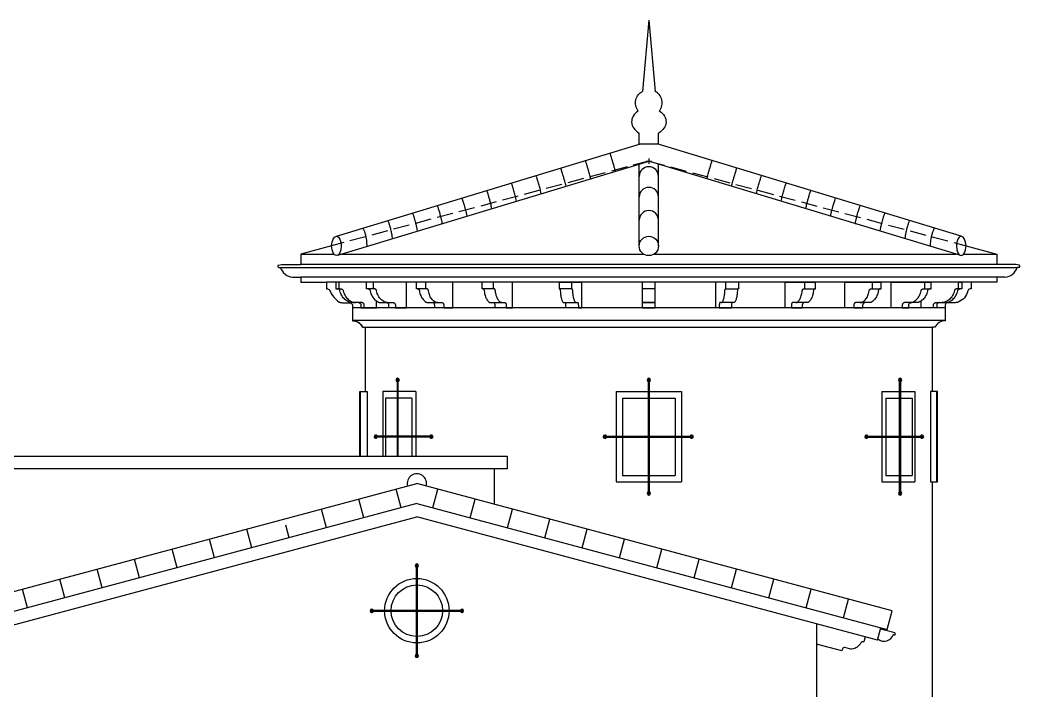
# Model space of a CAD drawing. Extents: x -34815 to 81416, y -425322 to 67478.
# Drawn here: x 49959 to 57719, y -290968 to -285763 of the extents above; entities that cross this region are included whole.
import ezdxf

# ---------------------------------------------------------------- set-up
doc = ezdxf.new("R2010")
doc.units = 0
doc.header["$LTSCALE"] = 1000
doc.header["$MEASUREMENT"] = 0
doc.linetypes.add('DASH', pattern=[0.35, 0.25, -0.1])
doc.layers.add('STAIR', color=4, linetype='Continuous')
doc.layers.add('WINDOW', color=4, linetype='Continuous')
doc.layers.add('WALL', color=2, linetype='Continuous', lineweight=25)

# ---------------------------------------------------------------- blocks, each defined once
blk = doc.blocks.new('dg')
for p, q in [((217265, 41201.9), (217173, 41226.6)), ((217283.2, 41197), (217265, 41201.9)), ((217279.3, 41182.5), (217272.8, 41184.3))]:
    blk.add_line(p, q)
for centre, radius, start, end in [((217201.4, 41207.3), 75, 229.32071, 342.13402), ((217281.3, 41189.8), 7.5, 255, 75)]:
    blk.add_arc(centre, radius, start, end)
blk = doc.blocks.new('rwea')
for radius in [250, 200]:
    blk.add_circle((14714.8, -36743.4), radius)
at = {"layer": 'STAIR'}
for p, q in [((14711.6, -37093.4), (14711.6, -36393.4)), ((14718, -36393.4), (14718, -37093.4)), ((14364.8, -36740.2), (14711.6, -36740.2)), ((14364.8, -36746.6), (14711.6, -36746.6)), ((14718, -36740.2), (15064.8, -36740.2)), ((14718, -36746.6), (15064.8, -36746.6))]:
    blk.add_line(p, q, dxfattribs=at)
for centre, radius, start, end in [((14714.8, -36393.4), 12.8, 284.47751, 255.52249), ((14714.8, -36393.4), 3.2, 360, 180), ((14364.8, -36743.4), 12.8, 14.47751, 345.52249), ((14364.8, -36743.4), 3.2, 90, 270), ((15064.8, -36743.4), 12.8, 194.47751, 165.52249), ((15064.8, -36743.4), 3.2, 270, 90), ((14714.8, -37093.4), 12.8, 104.47751, 75.52249), ((14714.8, -37093.4), 3.2, 180, 360)]:
    blk.add_arc(centre, radius, start, end, dxfattribs=at)
blk = doc.blocks.new('ttre')
at = {"layer": 'STAIR'}
for p, q in [((5392.3, -11838.3), (5218.1, -11838.3)), ((5295.7, -11891.6), (5295.7, -11838.3)), ((5753.7, -11838.3), (5753.7, -11838.3)), ((5753.7, -11838.3), (5990.3, -11838.3)), ((5903.7, -11838.3), (5903.7, -11891.6)), ((5990.3, -11891.6), (5990.3, -11838.3)), ((6217.2, -11838.3), (6500.1, -11838.3)), ((6429.4, -11838.3), (6429.4, -11891.6)), ((6500.1, -11891.6), (6500.1, -11838.3)), ((6577.2, -11838.3), (6887, -11838.3)), ((6837, -11838.3), (6837, -11891.6)), ((6887, -11891.6), (6887, -11838.3)), ((7098.8, -11838.3), (7124.7, -11838.3)), ((5903.7, -11891.6), (5983.9, -11891.6)), ((5983.9, -11891.6), (5990.3, -11891.6)), ((6429.4, -11891.6), (6491, -11891.6)), ((6491, -11891.6), (6500.1, -11891.6)), ((6837, -11891.6), (6875.9, -11891.6)), ((6875.9, -11891.6), (6887, -11891.6))]:
    blk.add_line(p, q, dxfattribs=at)
for points in [[(5243.9, -12038.3), (5218.1, -12038.3), (5218.1, -11838.3)], [(5392.3, -11838.3), (5392.3, -11891.6), (5389, -11891.6)], [(5803.6, -12038.3), (5753.7, -12038.3), (5753.7, -11838.3)], [(6287.9, -12038.3), (6217.2, -12038.3), (6217.2, -11838.3)], [(6663.8, -12038.3), (6577.2, -12038.3), (6577.2, -11838.3)], [(7124.7, -11838.3), (7124.7, -11891.6), (7112.3, -11891.6), (7098.8, -11891.6), (7086.5, -11891.6), (7084.3, -11891.7), (7082.1, -11892.1), (7080, -11892.8), (7078, -11893.6), (7076.1, -11894.7), (7074.3, -11896), (7072.7, -11897.6), (7071.3, -11899.3), (7070, -11901.1), (7069, -11903.1), (7068.2, -11905.2), (7067.6, -11907.4), (7065.2, -11916.9), (7062.1, -11926.2), (7058.2, -11935.1), (7053.7, -11943.7), (7048.5, -11952), (7042.6, -11959.7), (7036.2, -11966.9), (7029.2, -11973.6), (7021.7, -11979.6), (7013.8, -11985), (7005.5, -11989.7), (6996.8, -11993.6), (6994.9, -11994.4), (6993, -11995), (6991.1, -11995.7), (6989.1, -11996.2), (6987.2, -11996.7), (6985.2, -11997.1), (6983.2, -11997.5), (6981.2, -11997.8), (6979.2, -11998), (6977.2, -11998.1), (6975.2, -11998.2), (6973.2, -11998.3), (6999.1, -11998.3), (7001.1, -11998.2), (7003.1, -11998.1), (7005.1, -11998), (7007.1, -11997.8), (7009.1, -11997.5), (7011.1, -11997.1), (7013, -11996.7), (7015, -11996.2), (7017, -11995.7), (7018.9, -11995), (7020.8, -11994.4), (7022.7, -11993.6), (7031.3, -11989.7), (7039.7, -11985), (7047.6, -11979.6), (7055.1, -11973.6), (7062.1, -11966.9), (7068.5, -11959.7), (7074.3, -11952), (7079.6, -11943.7), (7084.1, -11935.1), (7088, -11926.2), (7091.1, -11916.9), (7093.5, -11907.4), (7094, -11905.2), (7094.9, -11903.1), (7095.9, -11901.1), (7097.2, -11899.3), (7098.6, -11897.6), (7100.2, -11896), (7102, -11894.7), (7103.9, -11893.6), (7105.9, -11892.8), (7108, -11892.1), (7110.2, -11891.7), (7112.3, -11891.6)], [(7098.8, -11891.6), (7098.8, -11838.3)], [(5262, -11998.3), (5262.6, -11998.2), (5263.1, -11998.1), (5263.7, -11998), (5264.2, -11997.8), (5264.7, -11997.5), (5265.3, -11997.1), (5265.8, -11996.7), (5266.3, -11996.2), (5266.8, -11995.7), (5267.3, -11995), (5267.9, -11994.4), (5268.4, -11993.6), (5270.7, -11989.7), (5272.9, -11985), (5275, -11979.6), (5277.1, -11973.6), (5278.9, -11966.9), (5280.6, -11959.7), (5282.2, -11952), (5283.6, -11943.7), (5284.8, -11935.1), (5285.9, -11926.2), (5286.7, -11916.9), (5287.3, -11907.4), (5287.5, -11905.2), (5287.7, -11903.1), (5288, -11901.1), (5288.3, -11899.3), (5288.7, -11897.6), (5289.1, -11896), (5289.6, -11894.7), (5290.1, -11893.6), (5290.7, -11892.8), (5291.2, -11892.1), (5291.8, -11891.7), (5292.4, -11891.6), (5295.7, -11891.6), (5389, -11891.6), (5388.4, -11891.7), (5387.8, -11892.1), (5387.3, -11892.8), (5386.7, -11893.6), (5386.2, -11894.7), (5385.7, -11896), (5385.3, -11897.6), (5384.9, -11899.3), (5384.6, -11901.1), (5384.3, -11903.1), (5384.1, -11905.2), (5383.9, -11907.4), (5383.3, -11916.9), (5382.5, -11926.2), (5381.4, -11935.1), (5380.2, -11943.7), (5378.8, -11952), (5377.2, -11959.7), (5375.5, -11966.9), (5373.6, -11973.6), (5371.6, -11979.6), (5369.5, -11985), (5367.3, -11989.7), (5365, -11993.6), (5364.5, -11994.4), (5363.9, -11995), (5363.4, -11995.7), (5362.9, -11996.2), (5362.4, -11996.7), (5361.9, -11997.1), (5361.3, -11997.5), (5360.8, -11997.8), (5360.2, -11998), (5359.7, -11998.1), (5359.2, -11998.2), (5358.6, -11998.3), (5345.7, -11998.3), (5262, -11998.3), (5249.1, -11998.3), (5248.4, -11998.4), (5247.8, -11999), (5247.1, -11999.8), (5246.5, -12001), (5246, -12002.4), (5245.5, -12004.1), (5245, -12006.1), (5244.6, -12008.3), (5244.3, -12010.6), (5244.1, -12013.1), (5244, -12015.7), (5243.9, -12018.3), (5243.9, -12038.3), (5340.5, -12038.3), (5340.5, -12018.3), (5340.6, -12015.7), (5340.7, -12013.1), (5340.9, -12010.6), (5341.2, -12008.3), (5341.6, -12006.1), (5342, -12004.1), (5342.6, -12002.4), (5343.1, -12001), (5343.7, -11999.8), (5344.4, -11999), (5345, -11998.4), (5345.7, -11998.3)], [(5983.9, -11891.6), (5982.7, -11891.7), (5981.6, -11892.1), (5980.5, -11892.8), (5979.5, -11893.6), (5978.5, -11894.7), (5977.6, -11896), (5976.7, -11897.6), (5976, -11899.3), (5975.3, -11901.1), (5974.8, -11903.1), (5974.4, -11905.2), (5974.1, -11907.4), (5972.8, -11916.9), (5971.2, -11926.2), (5969.2, -11935.1), (5966.9, -11943.7), (5964.2, -11952), (5961.2, -11959.7), (5957.8, -11966.9), (5954.2, -11973.6), (5950.3, -11979.6), (5946.2, -11985), (5941.9, -11989.7), (5937.4, -11993.6), (5936.5, -11994.4), (5935.5, -11995), (5934.5, -11995.7), (5933.5, -11996.2), (5932.5, -11996.7), (5931.4, -11997.1), (5930.4, -11997.5), (5929.4, -11997.8), (5928.3, -11998), (5927.3, -11998.1), (5926.3, -11998.2), (5925.2, -11998.3), (5900.3, -11998.3), (5838.6, -11998.3), (5813.6, -11998.3), (5812.3, -11998.4), (5811.1, -11999), (5809.8, -11999.8), (5808.6, -12001), (5807.6, -12002.4), (5806.6, -12004.1), (5805.7, -12006.1), (5805, -12008.3), (5804.4, -12010.6), (5804, -12013.1), (5803.7, -12015.7), (5803.6, -12018.3), (5803.6, -12038.3), (5890.3, -12038.3), (5890.3, -12018.3), (5890.3, -12015.7), (5890.6, -12013.1), (5891, -12010.6), (5891.6, -12008.3), (5892.3, -12006.1), (5893.2, -12004.1), (5894.2, -12002.4), (5895.3, -12001), (5896.4, -11999.8), (5897.7, -11999), (5898.9, -11998.4), (5900.3, -11998.3)], [(5838.6, -11998.3), (5839.7, -11998.2), (5840.7, -11998.1), (5841.7, -11998), (5842.8, -11997.8), (5843.8, -11997.5), (5844.8, -11997.1), (5845.9, -11996.7), (5846.9, -11996.2), (5847.9, -11995.7), (5848.9, -11995), (5849.9, -11994.4), (5850.8, -11993.6), (5855.3, -11989.7), (5859.6, -11985), (5863.7, -11979.6), (5867.6, -11973.6), (5871.2, -11966.9), (5874.6, -11959.7), (5877.6, -11952), (5880.3, -11943.7), (5882.6, -11935.1), (5884.6, -11926.2), (5886.2, -11916.9), (5887.5, -11907.4), (5887.8, -11905.2), (5888.2, -11903.1), (5888.7, -11901.1), (5889.4, -11899.3), (5890.1, -11897.6), (5891, -11896), (5891.9, -11894.7), (5892.9, -11893.6), (5893.9, -11892.8), (5895, -11892.1), (5896.1, -11891.7), (5897.3, -11891.6), (5903.7, -11891.6)], [(6491, -11891.6), (6489.4, -11891.7), (6487.9, -11892.1), (6486.3, -11892.8), (6484.8, -11893.6), (6483.4, -11894.7), (6482.1, -11896), (6481, -11897.6), (6479.9, -11899.3), (6479, -11901.1), (6478.2, -11903.1), (6477.6, -11905.2), (6477.2, -11907.4), (6475.5, -11916.9), (6473.2, -11926.2), (6470.4, -11935.1), (6467, -11943.7), (6463.2, -11952), (6458.9, -11959.7), (6454.2, -11966.9), (6449.1, -11973.6), (6443.6, -11979.6), (6437.8, -11985), (6431.7, -11989.7), (6425.4, -11993.6), (6424, -11994.4), (6422.6, -11995), (6421.2, -11995.7), (6419.8, -11996.2), (6418.3, -11996.7), (6416.9, -11997.1), (6415.4, -11997.5), (6414, -11997.8), (6412.5, -11998), (6411, -11998.1), (6409.6, -11998.2), (6408.1, -11998.3), (6372.8, -11998.3), (6337.4, -11998.3), (6302.1, -11998.3), (6300.2, -11998.4), (6298.4, -11999), (6296.7, -11999.8), (6295, -12001), (6293.5, -12002.4), (6292.1, -12004.1), (6290.9, -12006.1), (6289.8, -12008.3), (6289, -12010.6), (6288.4, -12013.1), (6288.1, -12015.7), (6287.9, -12018.3), (6287.9, -12038.3), (6358.6, -12038.3), (6358.6, -12018.3), (6358.8, -12015.7), (6359.1, -12013.1), (6359.7, -12010.6), (6360.5, -12008.3), (6361.6, -12006.1), (6362.8, -12004.1), (6364.2, -12002.4), (6365.7, -12001), (6367.4, -11999.8), (6369.1, -11999), (6370.9, -11998.4), (6372.8, -11998.3)], [(6337.4, -11998.3), (6338.9, -11998.2), (6340.3, -11998.1), (6341.8, -11998), (6343.3, -11997.8), (6344.7, -11997.5), (6346.2, -11997.1), (6347.6, -11996.7), (6349.1, -11996.2), (6350.5, -11995.7), (6351.9, -11995), (6353.3, -11994.4), (6354.7, -11993.6), (6361, -11989.7), (6367.1, -11985), (6372.9, -11979.6), (6378.4, -11973.6), (6383.5, -11966.9), (6388.2, -11959.7), (6392.5, -11952), (6396.3, -11943.7), (6399.6, -11935.1), (6402.5, -11926.2), (6404.7, -11916.9), (6406.5, -11907.4), (6406.9, -11905.2), (6407.5, -11903.1), (6408.3, -11901.1), (6409.2, -11899.3), (6410.2, -11897.6), (6411.4, -11896), (6412.7, -11894.7), (6414.1, -11893.6), (6415.6, -11892.8), (6417.1, -11892.1), (6418.7, -11891.7), (6420.3, -11891.6), (6429.4, -11891.6)], [(6875.9, -11891.6), (6874, -11891.7), (6872, -11892.1), (6870.2, -11892.8), (6868.4, -11893.6), (6866.6, -11894.7), (6865.1, -11896), (6863.6, -11897.6), (6862.3, -11899.3), (6861.2, -11901.1), (6860.3, -11903.1), (6859.5, -11905.2), (6859, -11907.4), (6856.9, -11916.9), (6854.1, -11926.2), (6850.6, -11935.1), (6846.5, -11943.7), (6841.9, -11952), (6836.6, -11959.7), (6830.9, -11966.9), (6824.6, -11973.6), (6817.9, -11979.6), (6810.8, -11985), (6809.1, -11986.1), (6803.3, -11989.7), (6795.5, -11993.6), (6793.8, -11994.4), (6792.1, -11995), (6790.4, -11995.7), (6788.7, -11996.2), (6786.9, -11996.7), (6785.1, -11997.1), (6783.4, -11997.5), (6781.6, -11997.8), (6779.8, -11998), (6776.2, -11998.2), (6774.4, -11998.3), (6731.1, -11998.3), (6724.4, -11998.3), (6681.1, -11998.3), (6678.9, -11998.4), (6676.6, -11999), (6674.5, -11999.8), (6672.5, -12001), (6670.6, -12002.4), (6668.9, -12004.1), (6667.4, -12006.1), (6666.1, -12008.3), (6665.1, -12010.6), (6664.4, -12013.1), (6664, -12015.7), (6663.8, -12018.3), (6663.8, -12038.3), (6713.8, -12038.3), (6713.8, -12018.3), (6714, -12015.7), (6714.4, -12013.1), (6715.1, -12010.6), (6716.1, -12008.3), (6717.4, -12006.1), (6718.9, -12004.1), (6720.6, -12002.4), (6722.5, -12001), (6724.5, -11999.8), (6726.6, -11999), (6728.9, -11998.4), (6731.1, -11998.3)], [(6724.4, -11998.3), (6726.2, -11998.2), (6728, -11998.1), (6729.8, -11998), (6731.6, -11997.8), (6733.4, -11997.5), (6735.1, -11997.1), (6736.9, -11996.7), (6738.7, -11996.2), (6740.4, -11995.7), (6742.1, -11995), (6743.8, -11994.4), (6745.5, -11993.6), (6753.3, -11989.7), (6760.8, -11985), (6767.9, -11979.6), (6774.6, -11973.6), (6780.9, -11966.9), (6786.6, -11959.7), (6791.9, -11952), (6796.5, -11943.7), (6800.6, -11935.1), (6804.1, -11926.2), (6806.9, -11916.9), (6809, -11907.4), (6809.5, -11905.2), (6810.3, -11903.1), (6811.2, -11901.1), (6812.3, -11899.3), (6813.6, -11897.6), (6815.1, -11896), (6816.6, -11894.7), (6818.4, -11893.6), (6820.2, -11892.8), (6822, -11892.1), (6824, -11891.7), (6825.9, -11891.6), (6837, -11891.6)], [(6905.6, -12038.3), (6905.6, -12018.3), (6905.8, -12015.7), (6906.3, -12013.1), (6907.1, -12010.6), (6908.2, -12008.3), (6909.6, -12006.1), (6911.3, -12004.1), (6913.2, -12002.4), (6915.3, -12001), (6917.6, -11999.8), (6920, -11999), (6922.4, -11998.4), (6925, -11998.3), (6950.8, -11998.3), (6948.3, -11998.4), (6945.8, -11999), (6943.4, -11999.8), (6941.2, -12001), (6939.1, -12002.4), (6937.2, -12004.1), (6935.5, -12006.1), (6934.1, -12008.3), (6933, -12010.6), (6932.2, -12013.1), (6931.7, -12015.7), (6931.5, -12018.3), (6931.5, -12038.3), (6905.6, -12038.3), (6897, -12038.3), (6809.1, -12038.3), (6809.1, -11986.1)], [(6950.8, -11998.3), (6973.2, -11998.3)]]:
    blk.add_lwpolyline(points, dxfattribs=at)
blk = doc.blocks.new('fdsare')
for p, q in [((39681.4, -132383), (39631.4, -132936.8)), ((39681.4, -132383), (39731.5, -132936.8)), ((39606.4, -133342.9), (39606.4, -133259.6)), ((39756.4, -133342.9), (39756.4, -133259.6))]:
    blk.add_line(p, q)
at = {"extrusion": (0, 0, -1)}
for centre, major_axis, ratio, start_param, end_param in [((39681.2, -133033), (-62.9, 88.5), 0.920901, -1.555168, 0.151357), ((39681.6, -133172.9), (133.4, 2.6), 0.789995, -0.887392, 0.990658)]:
    blk.add_ellipse(centre, major_axis=major_axis, ratio=ratio, start_param=start_param, end_param=end_param, dxfattribs=at)
for centre, major_axis, ratio, start_param, end_param in [((39681.7, -133033), (62.9, 88.5), 0.920901, -1.555168, 0.151357), ((39681.3, -133172.9), (-133.4, 2.6), 0.789995, -0.887392, 0.990658)]:
    blk.add_ellipse(centre, major_axis=major_axis, ratio=ratio, start_param=start_param, end_param=end_param)
blk = doc.blocks.new('dfsg')
blk.add_line((39606.4, -134891.5), (39756.4, -134891.5))
blk.add_blockref('fdsare', (0, -1548.7))
blk = doc.blocks.new('YGRDT')
at = {"layer": 'STAIR'}
for p, q in [((-45578.6, -29823.5), (-45578.6, -29623.5)), ((-45578.6, -29623.5), (-45478.6, -29623.5)), ((-45478.6, -29823.5), (-45478.6, -29623.5)), ((-45578.6, -29676.8), (-45478.6, -29676.8)), ((-45578.6, -29783.5), (-45478.6, -29783.5)), ((-45478.6, -29823.5), (-45578.6, -29823.5))]:
    blk.add_line(p, q, dxfattribs=at)
for points in [[(-45578.6, -29676.8), (-45578.6, -29623.5)], [(-45578.6, -29676.8), (-45578.6, -29623.5)], [(-45478.6, -29783.5), (-45578.6, -29783.5)], [(-45478.6, -29783.5), (-45578.6, -29783.5)], [(-45478.6, -29783.5), (-45578.6, -29783.5)]]:
    blk.add_lwpolyline(points, dxfattribs=at)

msp = doc.modelspace()

# ---------------------------------------------------------------- linework, layer by layer
for p, q in [((52414.8, -287440.9), (54772.9, -286722.8)), ((57262.5, -287440.9), (54904.3, -286722.8)), ((52425.9, -287587.5), (54763.8, -286880.6)), ((54763.8, -287515.9), (54763.8, -286880.6)), ((57251.4, -287587.5), (54913.8, -286880.7)), ((54913.8, -287515.9), (54913.8, -286880.7)), ((52377.4, -287514.3), (52138.7, -287578)), ((57299.9, -287514.3), (57538.7, -287578)), ((52138.7, -287578), (52393.8, -287578)), ((52457.5, -287578), (54796.8, -287578)), ((54880.9, -287578), (57219.9, -287578)), ((57283.5, -287578), (57538.7, -287578)), ((51965.9, -287664), (51990.2, -287658.4)), ((51968.5, -287683.6), (51980.6, -287683.6)), ((51990.2, -287658.4), (52138.7, -287658.4)), ((57687.1, -287658.4), (57538.7, -287658.4)), ((57711.4, -287664), (57687.1, -287658.4)), ((57708.9, -287683.6), (57696.7, -287683.6)), ((52074.9, -287758.3), (52138.7, -287758.3)), ((57338.7, -287795.2), (52338.7, -287795.2)), ((57602.4, -287758.3), (57538.7, -287758.3)), ((52538.7, -287995.2), (52538.7, -288095)), ((57138.7, -287995.2), (52538.7, -287995.2)), ((57138.7, -288095), (52538.7, -288095)), ((52638.7, -288145.2), (52638.7, -288645)), ((52638.7, -288145.2), (57038.7, -288145.2)), ((57038.7, -288645), (57038.7, -288145.2)), ((52775.7, -288645), (52775.7, -289145)), ((53029.8, -288645), (52775.7, -288645)), ((53029.8, -288645), (53029.8, -289145)), ((54584.8, -288645), (54584.8, -289345)), ((54584.8, -288645), (55092.9, -288645)), ((55092.9, -288645), (55092.9, -289345)), ((56648, -288645), (56648, -289345)), ((56648, -288645), (56902, -288645)), ((56902, -288645), (56902, -289345)), ((52796.2, -288695), (52796.2, -289145)), ((53000.5, -288695), (52796.2, -288695)), ((53000.5, -288695), (53000.5, -289145)), ((54634.6, -288695), (55043.1, -288695)), ((54634.6, -288695), (54634.6, -289295)), ((55043.1, -288695), (55043.1, -289295)), ((56677.2, -288695), (56677.2, -289295)), ((56677.2, -288695), (56881.5, -288695)), ((56881.5, -288695), (56881.5, -289295)), ((53638.7, -289245), (53638.7, -289518.9)), ((54584.8, -289345), (55092.9, -289345)), ((54634.6, -289295), (55043.1, -289295)), ((56648, -289345), (56902, -289345)), ((56677.2, -289295), (56881.5, -289295)), ((57038.7, -291145), (57038.7, -289345)), ((52916.1, -289546.3), (52877.2, -289401.4)), ((53161.4, -289546.3), (53200.2, -289401.4)), ((52626.3, -289623.9), (52587.5, -289479)), ((53451.2, -289623.9), (53490, -289479)), ((52336.5, -289701.5), (52297.7, -289556.7)), ((53740.9, -289701.5), (53779.8, -289556.7)), ((54030.7, -289779.2), (54069.5, -289634.3)), ((51756.9, -289856.8), (51718.1, -289711.9)), ((52046.7, -289779.2), (52020.8, -289682.6)), ((54320.5, -289856.8), (54359.3, -289711.9)), ((51467.2, -289934.5), (51428.3, -289789.6)), ((54610.3, -289934.5), (54649.1, -289789.6)), ((51177.4, -290012.1), (51138.6, -289867.2)), ((54900.1, -290012.1), (54938.9, -289867.2)), ((50887.6, -290089.8), (50848.8, -289944.9)), ((55189.8, -290089.8), (55228.7, -289944.9)), ((50597.8, -290167.4), (50559, -290022.5)), ((55479.6, -290167.4), (55518.4, -290022.5)), ((50308.1, -290245.1), (50269.2, -290100.2)), ((55769.4, -290245.1), (55808.2, -290100.2)), ((50018.3, -290322.7), (49979.5, -290177.8)), ((56059.2, -290322.7), (56098, -290177.8)), ((56348.9, -290400.4), (56387.8, -290255.5))]:
    msp.add_line(p, q)
for points in [[(52138.7, -287578), (52138.7, -287658.4)], [(57538.7, -287578), (57538.7, -287658.4)]]:
    msp.add_lwpolyline(points)
for points in [[(52138.7, -287758.3), (52138.7, -287795.2), (52338.7, -287795.2), (52338.7, -287849), (52344.8, -287849, -0.353065), (52364.3, -287864.7, 0.153094), (52437.6, -287951, 0.094114), (52462.1, -287955.6), (52518.7, -287955.6, -0.414214), (52538.7, -287975.6), (52538.7, -288095.2, -0.284392), (52618.7, -288145.2), (52638.7, -288145.2)], [(57538.7, -287758.3), (57538.7, -287795.2), (57338.7, -287795.2), (57338.7, -287849), (57332.5, -287849, 0.353065), (57313, -287864.7, -0.250624), (57239.7, -287951, -0.094114), (57215.3, -287955.6), (57158.7, -287955.6, 0.414214), (57138.7, -287975.6), (57138.7, -288095.2, 0.284392), (57058.7, -288145.2), (57038.7, -288145.2)], [(56516.3, -290548.7), (56506, -290587.4), (56501.6, -290586.2, 0.353065), (56484.4, -290593.8, -0.250624), (56414.6, -290642.2, -0.094114), (56396, -290640.8), (56359.8, -290631.2, 0.414214), (56341.4, -290641.8), (56337.6, -290656.3), (56138.7, -290603.3)]]:
    msp.add_lwpolyline(points, format="xyb")
msp.add_lwpolyline([(49238.7, -289145), (53738.7, -289145), (53738.7, -289245), (49238.7, -289245)], close=True)
msp.add_circle((54838.8, -287515.9), 75)
for centre, radius, start, end in [((54838.8, -286975.9), 75, 0, 180), ((54838.8, -287135.9), 75, 0, 180), ((54838.8, -287315.9), 75, 0, 180), ((51968.5, -287673.6), 10, 105, 270.00456), ((52083.3, -287650.9), 107.7, 197.68963, 265.5622), ((57594.1, -287650.9), 107.7, 274.4378, 342.31037), ((57708.9, -287673.6), 10, 269.99544, 75), ((52537.2, -288186.5), 91.5, 26.9559, 89.03333), ((53038.7, -289358.1), 75, 345, 195)]:
    msp.add_arc(centre, radius, start, end)
msp.add_ellipse((52414.8, -287515.9), major_axis=(0, -75), ratio=0.5)
at = {"extrusion": (0, 0, -1)}
msp.add_ellipse((57262.5, -287515.9), major_axis=(0, -75), ratio=0.5, dxfattribs=at)
for points, knots in [([(54579.6, -286936.3), (54578.2, -286931.1), (54576.8, -286925.8), (54573.4, -286912.8), (54571.3, -286905.1), (54567.8, -286892), (54566.3, -286886.7), (54561.6, -286870.2), (54558.3, -286858.9), (54551.5, -286836.1), (54548, -286824.6), (54542.4, -286806.8), (54540.4, -286800.5), (54538.3, -286794.2)], [5.1853401, 5.1853401, 5.1853401, 5.1853401, 5.197231, 5.197231, 5.2145008, 5.2145008, 5.2263666, 5.2263666, 5.2511986, 5.2511986, 5.2760307, 5.2760307, 5.2893417, 5.2893417, 5.2893417, 5.2893417]), ([(54387.9, -286994.3), (54385.5, -286984.7), (54383, -286975.2), (54379, -286960), (54377.5, -286954.5), (54374.9, -286945), (54373.8, -286941), (54371.5, -286933), (54370.4, -286929), (54366.9, -286916.9), (54364.5, -286908.8), (54359.6, -286892.4), (54357.1, -286884.2), (54352, -286868.2), (54349.5, -286860.3), (54346.9, -286852.5)], [5.1784521, 5.1784521, 5.1784521, 5.1784521, 5.2020461, 5.2020461, 5.215552, 5.215552, 5.2252852, 5.2252852, 5.2350185, 5.2350185, 5.254485, 5.254485, 5.2739515, 5.2739515, 5.2921319, 5.2921319, 5.2921319, 5.2921319]), ([(55289.4, -286994.3), (55291.8, -286984.7), (55294.3, -286975.2), (55298.3, -286960), (55299.8, -286954.5), (55302.4, -286945), (55303.5, -286941), (55305.8, -286933), (55306.9, -286929), (55310.4, -286916.9), (55312.8, -286908.8), (55317.7, -286892.4), (55320.2, -286884.2), (55325.3, -286868.2), (55327.8, -286860.3), (55330.4, -286852.5)], [5.1784521, 5.1784521, 5.1784521, 5.1784521, 5.2020461, 5.2020461, 5.215552, 5.215552, 5.2252852, 5.2252852, 5.2350185, 5.2350185, 5.254485, 5.254485, 5.2739515, 5.2739515, 5.2921319, 5.2921319, 5.2921319, 5.2921319]), ([(54196.3, -287052.2), (54193.1, -287039.6), (54189.8, -287026.8), (54185, -287008.8), (54183.6, -287003.8), (54179.7, -286989.5), (54177.1, -286980.3), (54172.7, -286965.5), (54171.1, -286959.9), (54167.7, -286948.8), (54166, -286943.2), (54161.4, -286928.7), (54158.5, -286919.8), (54155.6, -286910.8)], [5.1700914, 5.1700914, 5.1700914, 5.1700914, 5.204884, 5.204884, 5.2185822, 5.2185822, 5.2433279, 5.2433279, 5.2578993, 5.2578993, 5.2724707, 5.2724707, 5.2955002, 5.2955002, 5.2955002, 5.2955002]), ([(55481.1, -287052.2), (55484.2, -287039.6), (55487.5, -287026.8), (55492.3, -287008.8), (55493.7, -287003.8), (55497.6, -286989.5), (55500.3, -286980.3), (55504.6, -286965.5), (55506.2, -286959.9), (55509.6, -286948.8), (55511.3, -286943.2), (55515.9, -286928.7), (55518.8, -286919.8), (55521.7, -286910.8)], [5.1700914, 5.1700914, 5.1700914, 5.1700914, 5.204884, 5.204884, 5.2185822, 5.2185822, 5.2433279, 5.2433279, 5.2578993, 5.2578993, 5.2724707, 5.2724707, 5.2955002, 5.2955002, 5.2955002, 5.2955002]), ([(53812.7, -287168.2), (53811, -287161), (53809.3, -287153.7), (53805.6, -287138.7), (53803.6, -287130.9), (53800, -287117.2), (53798.3, -287111.2), (53795, -287099.1), (53793.3, -287093), (53789.7, -287080.8), (53787.9, -287074.7), (53784.1, -287062.3), (53782.2, -287056.1), (53778.1, -287043.5), (53776.1, -287037.2), (53773.6, -287029.6), (53773.2, -287028.5), (53772.8, -287027.3)], [5.146517, 5.146517, 5.146517, 5.146517, 5.1718931, 5.1718931, 5.1985052, 5.1985052, 5.2190424, 5.2190424, 5.2395796, 5.2395796, 5.2601168, 5.2601168, 5.280654, 5.280654, 5.3011911, 5.3011911, 5.3048864, 5.3048864, 5.3048864, 5.3048864]), ([(54004.5, -287110.2), (54002.7, -287102.8), (54000.9, -287095.3), (53996.1, -287076.5), (53993.1, -287065.1), (53986.7, -287042.1), (53983.4, -287030.6), (53977.1, -287009.3), (53974.1, -286999.6), (53968.8, -286982.9), (53966.5, -286976), (53964.2, -286969.1)], [5.1597204, 5.1597204, 5.1597204, 5.1597204, 5.1825616, 5.1825616, 5.2171012, 5.2171012, 5.2516409, 5.2516409, 5.2798271, 5.2798271, 5.2996487, 5.2996487, 5.2996487, 5.2996487]), ([(55672.8, -287110.2), (55674.6, -287102.8), (55676.4, -287095.3), (55681.2, -287076.5), (55684.2, -287065.1), (55690.6, -287042.1), (55693.9, -287030.6), (55700.3, -287009.3), (55703.2, -286999.6), (55708.5, -286982.9), (55710.8, -286976), (55713.1, -286969.1)], [5.1597204, 5.1597204, 5.1597204, 5.1597204, 5.1825616, 5.1825616, 5.2171012, 5.2171012, 5.2516409, 5.2516409, 5.2798271, 5.2798271, 5.2996487, 5.2996487, 5.2996487, 5.2996487]), ([(55864.6, -287168.2), (55866.3, -287161), (55868, -287153.7), (55871.7, -287138.7), (55873.7, -287130.9), (55877.3, -287117.2), (55879, -287111.2), (55882.3, -287099.1), (55884, -287093), (55887.6, -287080.8), (55889.4, -287074.7), (55893.2, -287062.3), (55895.2, -287056.1), (55899.2, -287043.5), (55901.2, -287037.2), (55903.7, -287029.6), (55904.1, -287028.5), (55904.5, -287027.3)], [5.146517, 5.146517, 5.146517, 5.146517, 5.1718931, 5.1718931, 5.1985052, 5.1985052, 5.2190424, 5.2190424, 5.2395796, 5.2395796, 5.2601168, 5.2601168, 5.280654, 5.280654, 5.3011911, 5.3011911, 5.3048864, 5.3048864, 5.3048864, 5.3048864]), ([(53620.8, -287226.2), (53620.7, -287225.7), (53620.6, -287225.2), (53619.1, -287218.7), (53617.7, -287212.7), (53614.9, -287200.7), (53613.4, -287194.7), (53610.3, -287182.5), (53608.8, -287176.4), (53606, -287166), (53604.8, -287161.8), (53602.5, -287153.3), (53601.2, -287149), (53598.8, -287140.4), (53597.5, -287136.1), (53594.5, -287126.2), (53592.8, -287120.6), (53589.3, -287109.4), (53587.5, -287103.9), (53584.2, -287094.1), (53582.8, -287089.9), (53581.4, -287085.6)], [5.1291388, 5.1291388, 5.1291388, 5.1291388, 5.1312985, 5.1312985, 5.1554552, 5.1554552, 5.1796119, 5.1796119, 5.2037686, 5.2037686, 5.2204656, 5.2204656, 5.2371627, 5.2371627, 5.2538597, 5.2538597, 5.2752011, 5.2752011, 5.2960562, 5.2960562, 5.3117085, 5.3117085, 5.3117085, 5.3117085]), ([(56056.5, -287226.2), (56056.6, -287225.7), (56056.7, -287225.2), (56058.2, -287218.7), (56059.6, -287212.7), (56062.4, -287200.7), (56063.9, -287194.7), (56067, -287182.5), (56068.6, -287176.4), (56071.3, -287166), (56072.5, -287161.8), (56074.9, -287153.3), (56076.1, -287149), (56078.6, -287140.4), (56079.8, -287136.1), (56082.8, -287126.2), (56084.5, -287120.6), (56088, -287109.4), (56089.8, -287103.9), (56093.1, -287094.1), (56094.5, -287089.9), (56095.9, -287085.6)], [5.1291388, 5.1291388, 5.1291388, 5.1291388, 5.1312985, 5.1312985, 5.1554552, 5.1554552, 5.1796119, 5.1796119, 5.2037686, 5.2037686, 5.2204656, 5.2204656, 5.2371627, 5.2371627, 5.2538597, 5.2538597, 5.2752011, 5.2752011, 5.2960562, 5.2960562, 5.3117085, 5.3117085, 5.3117085, 5.3117085]), ([(53428.7, -287284.3), (53428.5, -287283.4), (53428.3, -287282.4), (53427.3, -287277.7), (53426.5, -287273.9), (53424.8, -287266.3), (53424, -287262.5), (53422.2, -287254.9), (53421.3, -287251), (53418.5, -287239.8), (53416.7, -287232.3), (53413.8, -287221.4), (53412.9, -287218), (53411, -287211.2), (53410, -287207.8), (53408.1, -287200.9), (53407.1, -287197.5), (53404.6, -287189), (53403, -287184), (53399.9, -287173.9), (53398.3, -287168.7), (53394.6, -287157.6), (53392.6, -287151.6), (53390.3, -287145.1), (53390.1, -287144.5), (53389.9, -287143.9)], [5.1052159, 5.1052159, 5.1052159, 5.1052159, 5.1098453, 5.1098453, 5.1280412, 5.1280412, 5.1462371, 5.1462371, 5.164433, 5.164433, 5.1994042, 5.1994042, 5.215127, 5.215127, 5.2309383, 5.2309383, 5.2467495, 5.2467495, 5.2694713, 5.2694713, 5.292193, 5.292193, 5.318541, 5.318541, 5.320965, 5.320965, 5.320965, 5.320965]), ([(56248.6, -287284.3), (56248.8, -287283.4), (56249, -287282.4), (56250, -287277.7), (56250.8, -287273.9), (56252.5, -287266.3), (56253.3, -287262.5), (56255.1, -287254.9), (56256, -287251), (56258.8, -287239.8), (56260.7, -287232.3), (56263.5, -287221.4), (56264.4, -287218), (56266.3, -287211.2), (56267.3, -287207.8), (56269.2, -287200.9), (56270.2, -287197.5), (56272.7, -287189), (56274.3, -287184), (56277.4, -287173.9), (56279.1, -287168.7), (56282.7, -287157.6), (56284.7, -287151.6), (56287, -287145.1), (56287.2, -287144.5), (56287.4, -287143.9)], [5.1052159, 5.1052159, 5.1052159, 5.1052159, 5.1098453, 5.1098453, 5.1280412, 5.1280412, 5.1462371, 5.1462371, 5.164433, 5.164433, 5.1994042, 5.1994042, 5.215127, 5.215127, 5.2309383, 5.2309383, 5.2467495, 5.2467495, 5.2694713, 5.2694713, 5.292193, 5.292193, 5.318541, 5.318541, 5.320965, 5.320965, 5.320965, 5.320965]), ([(53043.4, -287400.8), (53043.3, -287399.6), (53043.1, -287398.5), (53041.9, -287391.5), (53040.9, -287385.7), (53039.3, -287376.8), (53038.7, -287373.7), (53037.6, -287368.2), (53037.1, -287365.8), (53036.1, -287361.1), (53035.6, -287358.7), (53034.5, -287354), (53034, -287351.6), (53032.3, -287344.4), (53031.2, -287339.5), (53028.9, -287330.5), (53027.8, -287326.3), (53025.7, -287318.9), (53024.9, -287315.7), (53023.4, -287310.5), (53022.8, -287308.5), (53021.6, -287304.6), (53021, -287302.6), (53019.2, -287296.6), (53017.9, -287292.6), (53015.2, -287284.4), (53013.9, -287280.4), (53011, -287272.1), (53009.5, -287268), (53007.6, -287262.8), (53007.2, -287261.7), (53006.8, -287260.6)], [5.0154721, 5.0154721, 5.0154721, 5.0154721, 5.0244731, 5.0244731, 5.0687889, 5.0687889, 5.0924855, 5.0924855, 5.1102458, 5.1102458, 5.1280061, 5.1280061, 5.1457664, 5.1457664, 5.181287, 5.181287, 5.2117753, 5.2117753, 5.234834, 5.234834, 5.248929, 5.248929, 5.2630239, 5.2630239, 5.2912138, 5.2912138, 5.3194037, 5.3194037, 5.3475936, 5.3475936, 5.3549682, 5.3549682, 5.3549682, 5.3549682]), ([(53236.3, -287342.5), (53236.2, -287341.6), (53236, -287340.7), (53235.2, -287336.5), (53234.5, -287333.1), (53233.1, -287326.3), (53232.4, -287322.8), (53231, -287316), (53230.2, -287312.5), (53228.6, -287305.6), (53227.8, -287302.1), (53225.7, -287293.1), (53224.3, -287287.6), (53221.5, -287276.5), (53220, -287270.9), (53216.9, -287259.7), (53215.3, -287254.1), (53211, -287239.8), (53208.2, -287231.1), (53203.1, -287215.6), (53200.8, -287209), (53198.4, -287202.3)], [5.0703654, 5.0703654, 5.0703654, 5.0703654, 5.0755765, 5.0755765, 5.0957836, 5.0957836, 5.1159907, 5.1159907, 5.1361979, 5.1361979, 5.156405, 5.156405, 5.1879553, 5.1879553, 5.2195056, 5.2195056, 5.2510559, 5.2510559, 5.2986997, 5.2986997, 5.3342521, 5.3342521, 5.3342521, 5.3342521]), ([(56441, -287342.5), (56441.1, -287341.6), (56441.3, -287340.7), (56442.1, -287336.5), (56442.8, -287333.1), (56444.2, -287326.3), (56444.9, -287322.8), (56446.3, -287316), (56447.1, -287312.5), (56448.7, -287305.6), (56449.5, -287302.1), (56451.6, -287293.1), (56453, -287287.6), (56455.8, -287276.5), (56457.3, -287270.9), (56460.4, -287259.7), (56462, -287254.1), (56466.3, -287239.8), (56469.1, -287231.1), (56474.2, -287215.6), (56476.5, -287209), (56478.9, -287202.3)], [5.0703654, 5.0703654, 5.0703654, 5.0703654, 5.0755765, 5.0755765, 5.0957836, 5.0957836, 5.1159907, 5.1159907, 5.1361979, 5.1361979, 5.156405, 5.156405, 5.1879553, 5.1879553, 5.2195056, 5.2195056, 5.2510559, 5.2510559, 5.2986997, 5.2986997, 5.3342521, 5.3342521, 5.3342521, 5.3342521]), ([(56633.9, -287400.8), (56634.1, -287399.6), (56634.2, -287398.5), (56635.4, -287391.5), (56636.4, -287385.7), (56638, -287376.8), (56638.6, -287373.7), (56639.7, -287368.2), (56640.2, -287365.8), (56641.2, -287361.1), (56641.7, -287358.7), (56642.8, -287354), (56643.3, -287351.6), (56645, -287344.4), (56646.1, -287339.5), (56648.4, -287330.5), (56649.5, -287326.3), (56651.6, -287318.9), (56652.5, -287315.7), (56653.9, -287310.5), (56654.5, -287308.5), (56655.7, -287304.6), (56656.3, -287302.6), (56658.1, -287296.6), (56659.4, -287292.6), (56662.1, -287284.4), (56663.4, -287280.4), (56666.3, -287272.1), (56667.8, -287268), (56669.7, -287262.8), (56670.1, -287261.7), (56670.5, -287260.6)], [5.0154721, 5.0154721, 5.0154721, 5.0154721, 5.0244731, 5.0244731, 5.0687889, 5.0687889, 5.0924855, 5.0924855, 5.1102458, 5.1102458, 5.1280061, 5.1280061, 5.1457664, 5.1457664, 5.181287, 5.181287, 5.2117753, 5.2117753, 5.234834, 5.234834, 5.248929, 5.248929, 5.2630239, 5.2630239, 5.2912138, 5.2912138, 5.3194037, 5.3194037, 5.3475936, 5.3475936, 5.3549682, 5.3549682, 5.3549682, 5.3549682]), ([(52849.4, -287459.5), (52849.4, -287458.9), (52849.3, -287458.3), (52848.8, -287453.3), (52848.3, -287448.9), (52847.1, -287440.2), (52846.5, -287435.7), (52845.1, -287426.8), (52844.3, -287422.3), (52842.9, -287414.7), (52842.3, -287411.7), (52841.1, -287405.8), (52840.5, -287402.8), (52838.5, -287393.7), (52837, -287387.6), (52834.7, -287378.3), (52833.8, -287375.3), (52832.3, -287369.9), (52831.7, -287367.5), (52830.3, -287362.8), (52829.6, -287360.5), (52827.4, -287353.4), (52825.8, -287348.6), (52823.1, -287340.7), (52822, -287337.6), (52819.7, -287331.3), (52818.5, -287328.1), (52816.5, -287322.9), (52815.7, -287321), (52814.9, -287319)], [4.91658, 4.91658, 4.91658, 4.91658, 4.9229528, 4.9229528, 4.9699285, 4.9699285, 5.0169042, 5.0169042, 5.0646035, 5.0646035, 5.0957629, 5.0957629, 5.1269222, 5.1269222, 5.189241, 5.189241, 5.2201925, 5.2201925, 5.2434974, 5.2434974, 5.2668024, 5.2668024, 5.3134123, 5.3134123, 5.3431776, 5.3431776, 5.3735713, 5.3735713, 5.3916199, 5.3916199, 5.3916199, 5.3916199]), ([(56827.9, -287459.5), (56827.9, -287458.9), (56828, -287458.3), (56828.5, -287453.3), (56829, -287448.9), (56830.2, -287440.2), (56830.8, -287435.7), (56832.2, -287426.8), (56833, -287422.3), (56834.4, -287414.7), (56835, -287411.7), (56836.2, -287405.8), (56836.8, -287402.8), (56838.8, -287393.7), (56840.3, -287387.6), (56842.6, -287378.3), (56843.5, -287375.3), (56845, -287369.9), (56845.6, -287367.5), (56847, -287362.8), (56847.7, -287360.5), (56849.9, -287353.4), (56851.5, -287348.6), (56854.2, -287340.7), (56855.3, -287337.6), (56857.6, -287331.3), (56858.8, -287328.1), (56860.8, -287322.9), (56861.6, -287321), (56862.4, -287319)], [4.91658, 4.91658, 4.91658, 4.91658, 4.9229528, 4.9229528, 4.9699285, 4.9699285, 5.0169042, 5.0169042, 5.0646035, 5.0646035, 5.0957629, 5.0957629, 5.1269222, 5.1269222, 5.189241, 5.189241, 5.2201925, 5.2201925, 5.2434974, 5.2434974, 5.2668024, 5.2668024, 5.3134123, 5.3134123, 5.3431776, 5.3431776, 5.3735713, 5.3735713, 5.3916199, 5.3916199, 5.3916199, 5.3916199]), ([(52652.3, -287519.1), (52652.3, -287518.6), (52652.3, -287518.2), (52652.4, -287510.1), (52652.2, -287502.5), (52651.2, -287487.1), (52650.5, -287479.5), (52648.6, -287464), (52647.3, -287456.3), (52644.1, -287440.7), (52642.3, -287432.8), (52637.8, -287416.8), (52635.1, -287408.7), (52629.5, -287393.8), (52626.7, -287387), (52623.1, -287379.3), (52622.7, -287378.5), (52622.3, -287377.7)], [4.6941492, 4.6941492, 4.6941492, 4.6941492, 4.7018222, 4.7018222, 4.8327944, 4.8327944, 4.9637666, 4.9637666, 5.0947389, 5.0947389, 5.2257111, 5.2257111, 5.3566833, 5.3566833, 5.4633755, 5.4633755, 5.4758606, 5.4758606, 5.4758606, 5.4758606]), ([(57025, -287519.1), (57025, -287518.6), (57025, -287518.2), (57024.9, -287510.1), (57025.1, -287502.5), (57026.1, -287487.1), (57026.8, -287479.5), (57028.8, -287464), (57030, -287456.3), (57033.2, -287440.7), (57035, -287432.8), (57039.5, -287416.8), (57042.2, -287408.7), (57047.8, -287393.8), (57050.6, -287387), (57054.2, -287379.3), (57054.6, -287378.5), (57055, -287377.7)], [4.6941492, 4.6941492, 4.6941492, 4.6941492, 4.7018222, 4.7018222, 4.8327944, 4.8327944, 4.9637666, 4.9637666, 5.0947389, 5.0947389, 5.2257111, 5.2257111, 5.3566833, 5.3566833, 5.4633755, 5.4633755, 5.4758606, 5.4758606, 5.4758606, 5.4758606])]:
    msp.add_open_spline(points, degree=3, knots=knots)
at = {"layer": 'STAIR', "linetype": 'DASH', "ltscale": 0.5}
for p, q in [((54838.7, -286858), (52377.4, -287514.3)), ((54763.8, -286880.6), (54838.7, -286858)), ((54838.7, -286858), (57299.9, -287514.3)), ((54913.8, -286880.7), (54838.7, -286858))]:
    msp.add_line(p, q, dxfattribs=at)
at = {"layer": 'STAIR'}
for p, q in [((54818.7, -286858), (54858.7, -286858)), ((54838.7, -286838), (54838.7, -286878)), ((51980.6, -287683.6), (57696.7, -287683.6)), ((57538.7, -287658.4), (52138.7, -287658.4)), ((57538.7, -287758.3), (52138.7, -287758.3)), ((52886.4, -288555), (52886.4, -289145)), ((52892.8, -289145), (52892.8, -288555)), ((54835.6, -289435), (54835.6, -288555)), ((54842, -288555), (54842, -289435)), ((56784.9, -289435), (56784.9, -288555)), ((56791.3, -288555), (56791.3, -289435)), ((52886.4, -288991.8), (52719, -288991.8)), ((52886.4, -288998.2), (52719, -288998.2)), ((53151.3, -288991.8), (52892.8, -288991.8)), ((53151.3, -288998.2), (52892.8, -288998.2)), ((54497.6, -288991.8), (54831.4, -288991.8)), ((54497.6, -288998.2), (54831.4, -288998.2)), ((54837.8, -288991.8), (55171.6, -288991.8)), ((54837.8, -288998.2), (55171.6, -288998.2)), ((56526.4, -288991.8), (56784.9, -288991.8)), ((56526.4, -288998.2), (56784.9, -288998.2)), ((56791.3, -288991.8), (56958.7, -288991.8)), ((56791.3, -288998.2), (56958.7, -288998.2))]:
    msp.add_line(p, q, dxfattribs=at)
for centre, radius, start, end in [((52889.6, -288555), 12.8, 284.47751, 255.52249), ((52889.6, -288555), 3.2, 0, 180), ((54838.8, -288555), 12.8, 284.47751, 255.52249), ((54838.8, -288555), 3.2, 360, 180), ((56788.1, -288555), 12.8, 284.47751, 255.52249), ((56788.1, -288555), 3.2, 360, 180), ((52719, -288995), 12.8, 14.47751, 345.52249), ((52719, -288995), 3.2, 90, 270), ((53151.3, -288995), 12.8, 194.47751, 165.52249), ((53151.3, -288995), 3.2, 270, 90), ((54497.6, -288995), 12.8, 14.47751, 345.52249), ((54497.6, -288995), 3.2, 90, 270), ((55171.6, -288995), 12.8, 194.47751, 165.52249), ((55171.6, -288995), 3.2, 270, 90), ((56526.4, -288995), 12.8, 14.47751, 345.52249), ((56526.4, -288995), 3.2, 90, 270), ((56958.7, -288995), 12.8, 194.47751, 165.52249), ((56958.7, -288995), 3.2, 270, 90), ((54838.8, -289435), 12.8, 104.47751, 75.52249), ((54838.8, -289435), 3.2, 180, 360), ((56788.1, -289435), 12.8, 104.47751, 75.52249), ((56788.1, -289435), 3.2, 180, 0)]:
    msp.add_arc(centre, radius, start, end, dxfattribs=at)
at = {"layer": 'WALL'}
for p, q in [((49351.6, -290346.1), (53038.7, -289358.1)), ((56725.8, -290346.1), (53038.7, -289358.1)), ((53038.7, -289513.4), (49390.4, -290490.9)), ((53038.7, -289513.4), (56687, -290490.9)), ((49464.6, -290574.6), (53038.7, -289616.9)), ((56612.8, -290574.6), (53038.7, -289616.9)), ((56687, -290490.9), (56725.8, -290346.1)), ((56138.7, -290447.6), (56138.7, -299645)), ((56612.8, -290574.6), (56638.7, -290478))]:
    msp.add_line(p, q, dxfattribs=at)
at = {"layer": 'WINDOW'}
for p, q in [((52602.5, -289145), (52602.5, -288645)), ((57074.5, -289345), (57074.5, -288645)), ((52602.5, -288695), (52597.4, -288695)), ((57074.5, -288695), (57079.6, -288695)), ((57074.5, -289295), (57079.6, -289295))]:
    msp.add_line(p, q, dxfattribs=at)
msp.add_lwpolyline([(52597.4, -289145), (52597.4, -288645), (52652.8, -288645), (52652.8, -289145)], dxfattribs=at)
msp.add_lwpolyline([(57079.6, -288645), (57024.1, -288645), (57024.1, -289345), (57079.6, -289345)], close=True, dxfattribs=at)

# ---------------------------------------------------------------- block references
for name, p in [('dfsg', (15157.2, -151831.2)), ('rwea', (38323.9, -253601.6)), ('dg', (-160536.8, -331714.2))]:
    msp.add_blockref(name, p)
at = {"xscale": -1}
msp.add_blockref('YGRDT', (9310, -258171.7), dxfattribs=at)
at = {"layer": 'STAIR', "xscale": -1}
msp.add_blockref('ttre', (59535.6, -275957), dxfattribs=at)
at = {"layer": 'STAIR'}
msp.add_blockref('ttre', (50141.7, -275957), dxfattribs=at)

doc.saveas('drawing.dxf')
